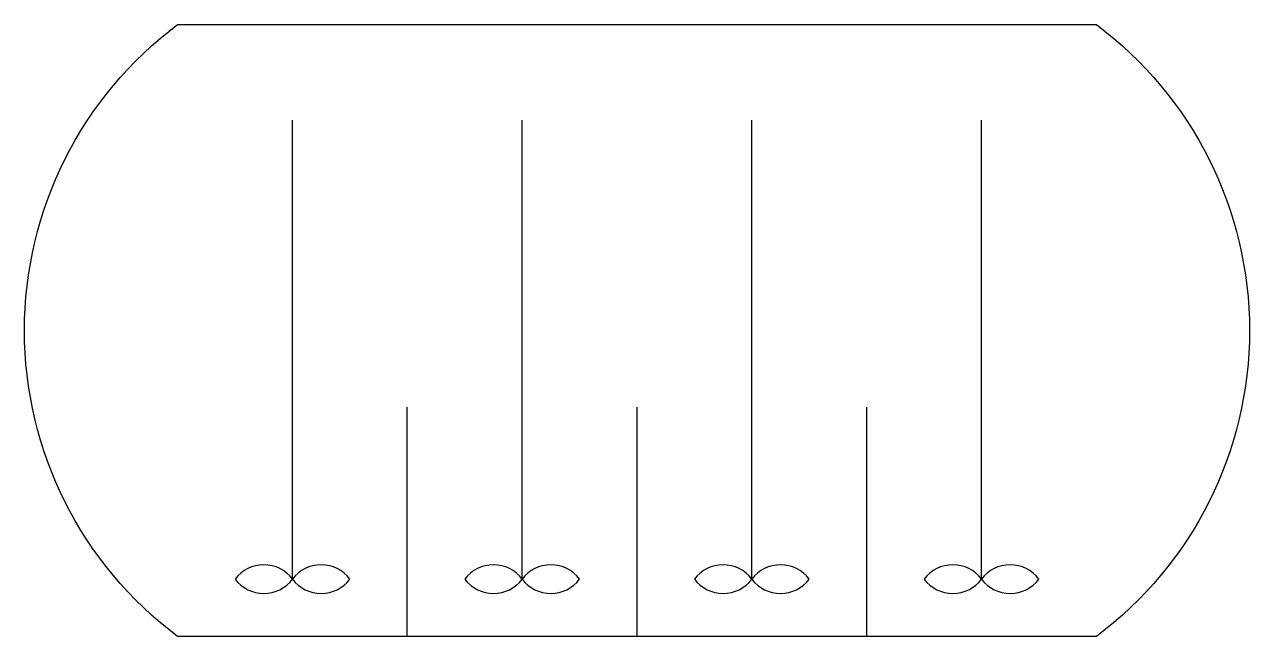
# Model space of a CAD drawing. Extents: x -26.7 to 26.7, y -12.6 to 14.1.
import ezdxf

# ---------------------------------------------------------------- set-up
doc = ezdxf.new("R2010")
doc.units = 0
doc.header["$MEASUREMENT"] = 0
doc.layers.add('SCD_DRAW', color=11, linetype='CONTINUOUS')

msp = doc.modelspace()

# ---------------------------------------------------------------- linework, layer by layer
at = {"layer": 'SCD_DRAW', "linetype": 'CONTINUOUS', "extrusion": (0, 0, -1)}
for p, q in [((-20, 14.091899), (20, 14.091899)), ((-20, 14.091899), (-20, 14.091899)), ((20, -12.574768), (-20, -12.574768))]:
    msp.add_line(p, q, dxfattribs=at)
at = {"layer": 'SCD_DRAW', "linetype": 'CONTINUOUS'}
for p, q in [((-15, -10.074768), (-15, 9.925232)), ((-5, -10.074768), (-5, 9.925232)), ((5, -10.074768), (5, 9.925232)), ((15, -10.074768), (15, 9.925232)), ((-10, -12.574768), (-10, -2.574768)), ((0, -12.574768), (0, -2.574768)), ((10, -12.574768), (10, -2.574768))]:
    msp.add_line(p, q, dxfattribs=at)
at = {"layer": 'SCD_DRAW', "linetype": 'CONTINUOUS', "extrusion": (0, 0, -1)}
for centre, start, end in [((10, 0.758566), 306.869898, 53.130102), ((-10, 0.758566), 126.869898, 233.130102)]:
    msp.add_arc(centre, 16.666667, start, end, dxfattribs=at)
at = {"layer": 'SCD_DRAW', "linetype": 'CONTINUOUS'}
for centre, start, end in [((-16.25, -11.012268), 36.869898, 143.130102), ((-13.75, -11.012268), 36.869898, 143.130102), ((-6.25, -11.012268), 36.869898, 143.130102), ((-3.75, -11.012268), 36.869898, 143.130102), ((3.75, -11.012268), 36.869898, 143.130102), ((6.25, -11.012268), 36.869898, 143.130102), ((13.75, -11.012268), 36.869898, 143.130102), ((16.25, -11.012268), 36.869898, 143.130102), ((-16.25, -9.137268), 216.869898, 323.130102), ((-13.75, -9.137268), 216.869898, 323.130102), ((-6.25, -9.137268), 216.869898, 323.130102), ((-3.75, -9.137268), 216.869898, 323.130102), ((3.75, -9.137268), 216.869898, 323.130102), ((6.25, -9.137268), 216.869898, 323.130102), ((13.75, -9.137268), 216.869898, 323.130102), ((16.25, -9.137268), 216.869898, 323.130102)]:
    msp.add_arc(centre, 1.5625, start, end, dxfattribs=at)

doc.saveas('drawing.dxf')
